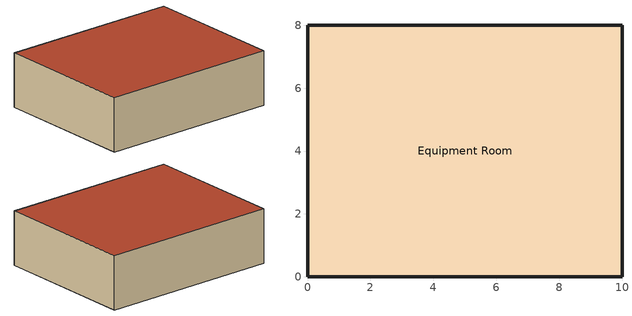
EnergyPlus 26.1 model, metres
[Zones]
Equipment Room
 floor ground (Depot construction): 0,8 10,8 10,0 0,0 z0
 wall outside (Depot construction): 10,0 0,0 0,8 10,8 10,0 z0:3
 roof outside (Depot construction): 0,0 10,0 10,8 0,8 z3
[Building]
OSR Depot Equipment Room: 0, Suburbs, 0.04, 0.4, FullExterior, 25, 6
[Site:Location]
OSR Hot-Dry Screening Location: 33.3, 44.4, 3, 35
[Site:GroundTemperature:BuildingSurface]
25, 25, 25, 25, 25, 25, 25, 25, 25, 25, 25, 25
[SizingPeriod:DesignDay]
Hot dry design day: 07, 21, SummerDesignDay, 45, 10, DefaultMultipliers, , Wetbulb, 24, , , , , 101325, 3, 270, No, No, No, ASHRAEClearSky, , , , , 1
[Material]
Concrete: MediumRough, 0.2, 1.4, 2200, 900, 0.9, 0.7, 0.7
[Construction]
Depot construction: Concrete
[Zone]
Equipment Room: 0, 0, 0, 0, 1, 1, 3, 80
[ElectricEquipment]
Controls and switchgear losses: Equipment Room, Always On, EquipmentLevel, 10000, , , , 0, 0, 0
[HVACTemplate:Thermostat]
Equipment Room Thermostat: , , , 35
[HVACTemplate:Zone:IdealLoadsAirSystem]
Equipment Room: Equipment Room Thermostat, Always On, 50, 13, 0.0156, 0.0077, NoLimit, , , LimitCapacity, , 30000, , Always On, ConstantSensibleHeatRatio, 0.7, , None, 30, None, , , , , None, NoEconomizer, None, 0.7, 0.65
[Schedule:Constant]
Always On: Fraction, 1
